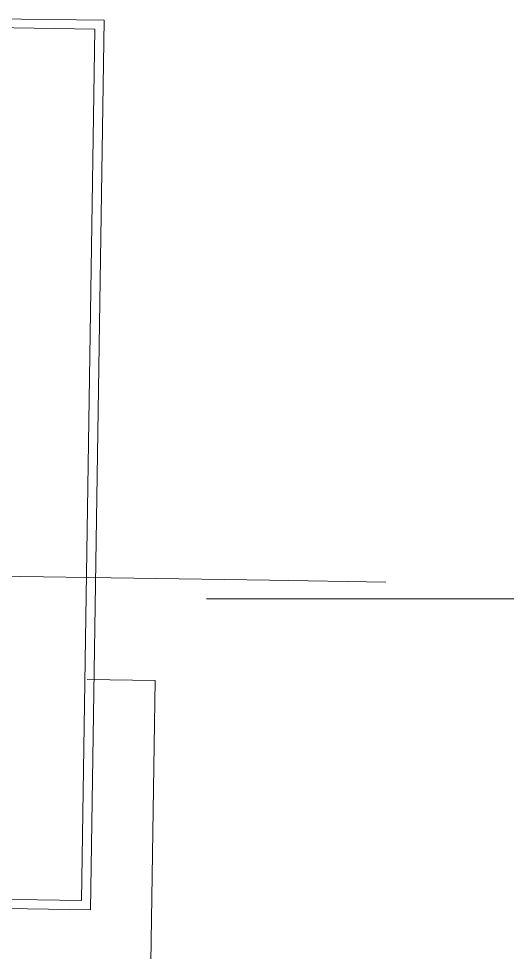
# Model space of a CAD drawing. Header units: metres. Extents: x -19025 to 34897, y -14024 to 26069.
# Drawn here: x 3519 to 7828, y -991 to 7242 of the extents above; entities that cross this region are included whole.
import ezdxf
from ezdxf.enums import TextEntityAlignment as Align

# ---------------------------------------------------------------- set-up
doc = ezdxf.new("R2010")
doc.units = ezdxf.units.M
doc.header["$MEASUREMENT"] = 0
doc.layers.add('11__100 Achsraster', color=7, linetype='Continuous')
doc.layers.add('930 Beschriftung Allgemein', color=7, linetype='Continuous')
doc.styles.add('ERSTELLTER_STIL_4', font='arialbd.ttf')
doc.linetypes.add('Grenze Bezirk', pattern='A,0,[2,22HAUS116_412 STG1 _ 2.DG_IndexB_2026-08-161.Shx,S=0.001587,R=0,X=0,Y=0],-0.25,0', length=0.25)

# ---------------------------------------------------------------- blocks, each defined once
blk = doc.blocks.new('Standard-Rastermarker_15')
at = {"layer": '11__100 Achsraster', "color": 8, "linetype": 'Grenze Bezirk', "lineweight": 5}
for q in [(0, 0), (28.2214, 0)]:
    blk.add_line((1, 0), q, dxfattribs=at)
at = {"layer": '11__100 Achsraster', "color": 8, "lineweight": 5, "style": 'ERSTELLTER_STIL_4'}
blk.add_attdef('AC_MarkerText_1', text='', height=0.2, rotation=270, dxfattribs=at).set_placement((29.6171, -0.0457), align=Align.TOP_CENTER)
blk = doc.blocks.new('Standard-Rastermarker_21')
at = {"layer": '11__100 Achsraster', "color": 8, "linetype": 'Grenze Bezirk', "lineweight": 5}
for p, q in [((1.0251, 0), (24.2455, 0)), ((24.2455, 0), (25.2706, 0))]:
    blk.add_line(p, q, dxfattribs=at)
at = {"layer": '11__100 Achsraster', "color": 8, "lineweight": 5, "style": 'ERSTELLTER_STIL_4'}
blk.add_attdef('AC_MarkerText_1', text='', height=0.2, rotation=270.87881, dxfattribs=at).set_placement((-0.1043, -0.0685), align=Align.TOP_CENTER)

msp = doc.modelspace()

# ---------------------------------------------------------------- linework, layer by layer
at = {"layer": '930 Beschriftung Allgemein', "color": 253, "linetype": 'Continuous', "lineweight": 9, "true_color": 0x9f9f9f, "flags": 128}
msp.add_lwpolyline([(4271.891, 7229.207), (4151.557, -615.608), (1741.505, -578.639), (1812.049, 4020.247), (1792.233, 4020.552), (1840.138, 7143.53), (3295.234, 7124.032), (3296.818, 7242.272)], close=True, dxfattribs=at)
at = {"layer": '930 Beschriftung Allgemein', "color": 253, "linetype": 'Continuous', "lineweight": 9, "true_color": 0x9f9f9f}
msp.add_lwpolyline([(3295.621, 7164.06), (4190.528, 7150.424), (4072.693, -534.387), (1747.731, -498.724)], dxfattribs=at)
at = {"layer": '930 Beschriftung Allgemein', "color": 254, "linetype": 'Continuous', "lineweight": 9, "true_color": 0xd4d4d4}
msp.add_lwpolyline([(4123.161, 1416.098), (4723.094, 1406.914), (4628.981, -4713.048), (1683.876, -4717.685)], dxfattribs=at)

# ---------------------------------------------------------------- block references
at = {"layer": '11__100 Achsraster', "color": 7, "linetype": 'Continuous', "lineweight": 18, "xscale": 999.9999999999995, "yscale": 999.9999999999995, "zscale": 999.9999999999995, "rotation": 359.1211930973007}
msp.add_blockref('Standard-Rastermarker_21', (-18510.935, 2661.952), dxfattribs=at)
at = {"layer": '11__100 Achsraster', "color": 7, "linetype": 'Continuous', "lineweight": 18, "xscale": 1000, "yscale": 1000, "zscale": 1000}
msp.add_blockref('Standard-Rastermarker_15', (5176.099, 2126.928), dxfattribs=at)

doc.saveas('drawing.dxf')
